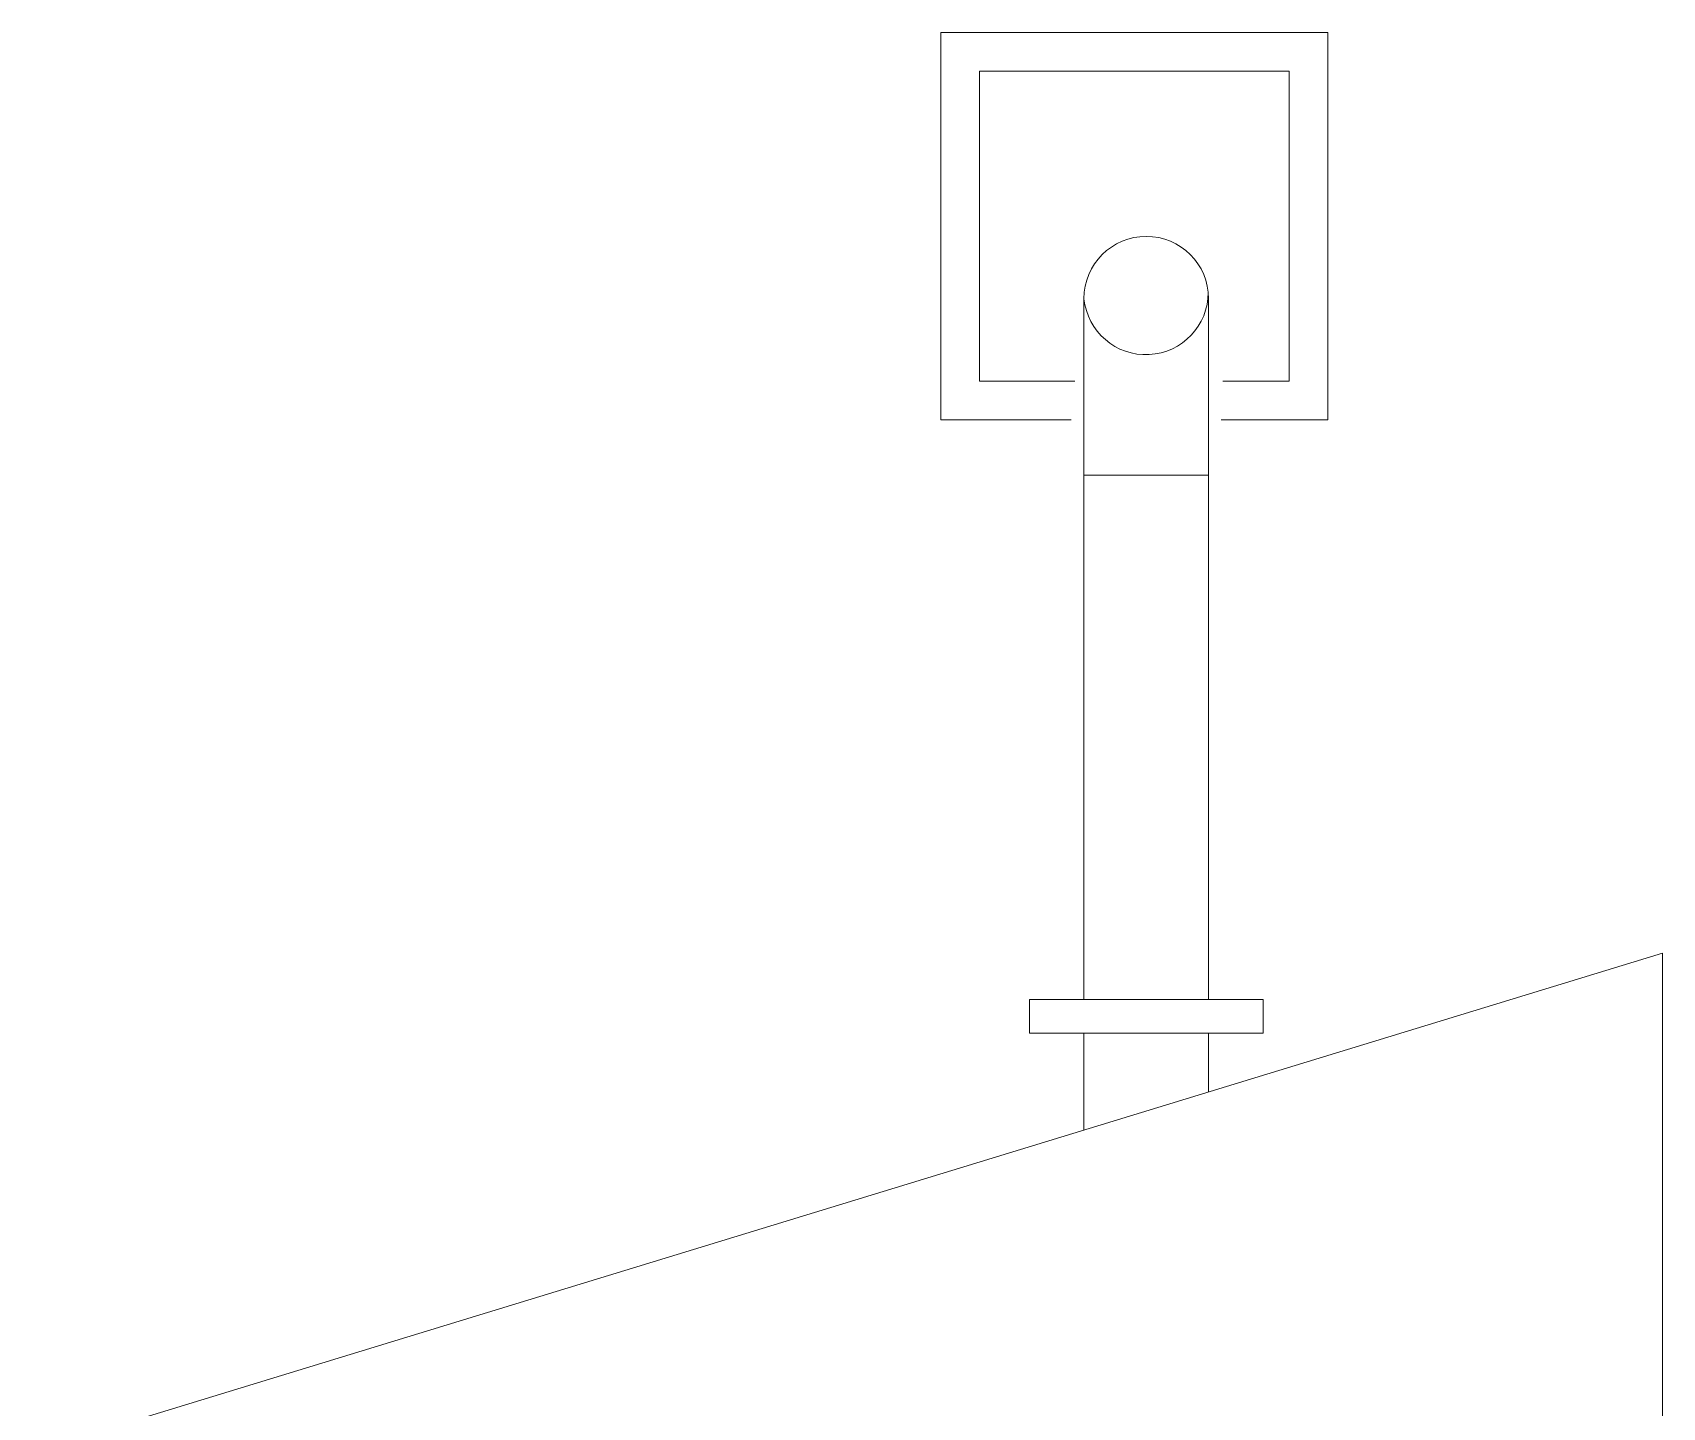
# Model space of a CAD drawing. Extents: x -2884 to -859, y 3232 to 5149.
# Drawn here: x -1716.37 to -1674.28, y 4949 to 4984.5 of the extents above; entities that cross this region are included whole.
import ezdxf

# ---------------------------------------------------------------- set-up
doc = ezdxf.new("R2010")
doc.units = 0
doc.header["$MEASUREMENT"] = 0
for name, color, linetype, lineweight in [('Compressori e classific', 231, 'CONTINUOUS', 15), ('Muratura', 7, 'CONTINUOUS', 15), ('Tubazioni', 130, 'CONTINUOUS', 15)]:
    doc.layers.add(name, color=color, linetype=linetype, lineweight=lineweight)

msp = doc.modelspace()

# ---------------------------------------------------------------- linework, layer by layer
at = {"layer": 'Compressori e classific'}
for p, q in [((-1716.369, 4947.864), (-1674.283, 4960.73)), ((-1674.283, 4951.856), (-1674.283, 4960.73)), ((-1674.283, 4941.25), (-1674.283, 4952.034))]:
    msp.add_line(p, q, dxfattribs=at)
at = {"layer": 'Muratura', "flags": 128}
for points in [[(-1689.548, 4974.501), (-1692.92, 4974.501), (-1692.92, 4984.501), (-1682.92, 4984.501), (-1682.92, 4974.501)], [(-1689.457, 4975.501), (-1691.92, 4975.501), (-1691.92, 4983.501), (-1683.92, 4983.501), (-1683.92, 4975.501)], [(-1683.92, 4975.501), (-1685.63, 4975.501)], [(-1682.92, 4974.501), (-1685.676, 4974.501)]]:
    msp.add_lwpolyline(points, dxfattribs=at)
at = {"layer": 'Tubazioni'}
for p, q in [((-1689.22, 4959.536), (-1689.22, 4977.63)), ((-1686.002, 4959.536), (-1686.002, 4977.63)), ((-1689.22, 4973.07), (-1686.002, 4973.07)), ((-1684.591, 4959.536), (-1690.63, 4959.536)), ((-1690.63, 4959.536), (-1690.63, 4959.101)), ((-1684.591, 4959.101), (-1684.591, 4959.536)), ((-1690.63, 4959.101), (-1690.63, 4958.666)), ((-1684.591, 4959.101), (-1684.591, 4958.666)), ((-1684.591, 4958.666), (-1690.63, 4958.666)), ((-1689.22, 4958.666), (-1689.22, 4956.157)), ((-1686.002, 4958.666), (-1686.002, 4957.148))]:
    msp.add_line(p, q, dxfattribs=at)
for centre, start, end in [((-1687.611, 4977.63), 0, 180), ((-1687.619, 4977.793), 185.8073, 0)]:
    msp.add_arc(centre, 1.609, start, end, dxfattribs=at)

doc.saveas('drawing.dxf')
